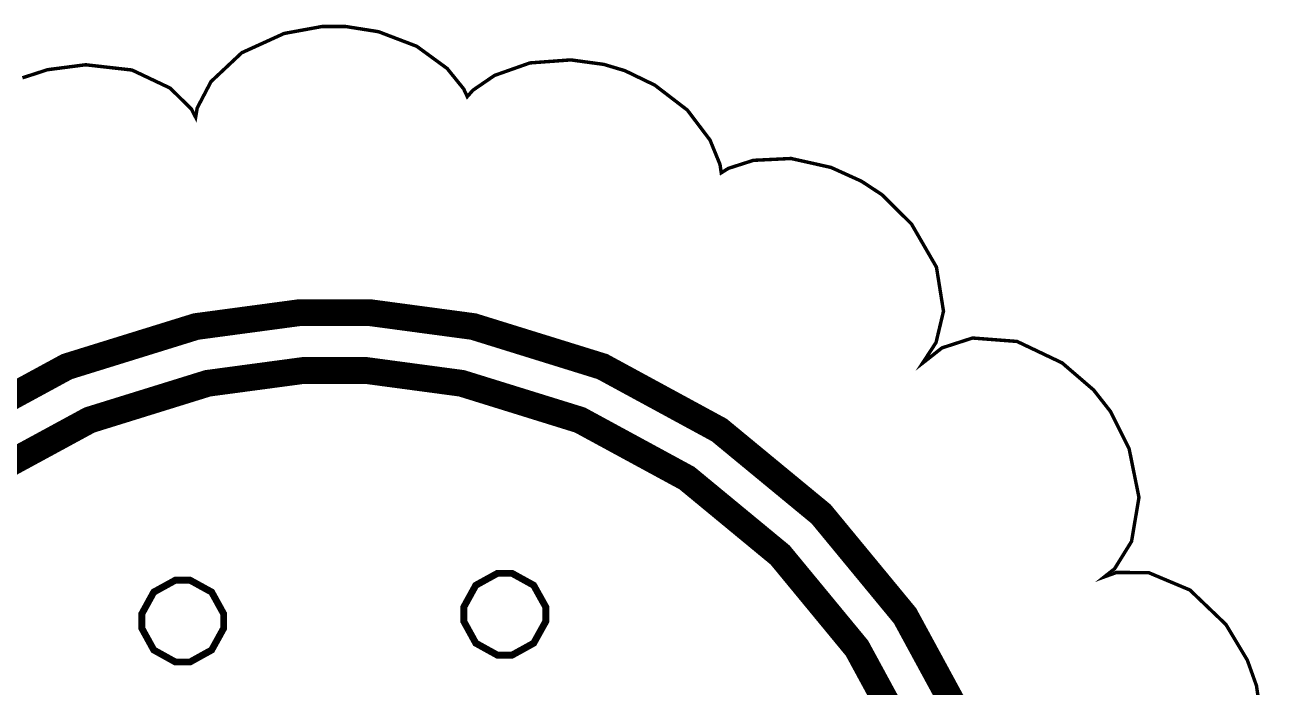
# Model space of a CAD drawing. Extents: x 0.7 to 27.4, y 1.6 to 10.2.
# Drawn here: x 4.814 to 5.772, y 5.939 to 6.451 of the extents above; entities that cross this region are included whole.
import ezdxf

# ---------------------------------------------------------------- set-up
doc = ezdxf.new("R2010")
doc.units = 0
doc.header["$MEASUREMENT"] = 0
doc.layers.add('Layer1', color=50, linetype='Continuous')

msp = doc.modelspace()

# ---------------------------------------------------------------- linework, layer by layer
at = {"color": 0}
for points, const_width in [([(4.81179, 6.40989), (4.82183, 6.41308), (4.83111, 6.41613), (4.86068, 6.41997), (4.89649, 6.4159), (4.92594, 6.40196), (4.94239, 6.38585), (4.94575, 6.37935), (4.94694, 6.38656), (4.95763, 6.40696), (4.98139, 6.42925), (5.01417, 6.44417), (5.04346, 6.44954), (5.05328, 6.44954), (5.05328, 6.44954), (5.06174, 6.44954), (5.08713, 6.44553), (5.11669, 6.43425), (5.14019, 6.4171), (5.15294, 6.40132), (5.15576, 6.39535), (5.1601, 6.40028), (5.17686, 6.41174), (5.20421, 6.42139), (5.23579, 6.42372), (5.26133, 6.42025), (5.26947, 6.41781), (5.27756, 6.41542), (5.30078, 6.40419), (5.3259, 6.38493), (5.34343, 6.36176), (5.35113, 6.34293), (5.35211, 6.33643), (5.35769, 6.3399), (5.37701, 6.34608), (5.40608, 6.3475), (5.43696, 6.3406), (5.46044, 6.32997), (5.46756, 6.32531), (5.47629, 6.31956), (5.49918, 6.29688), (5.5185, 6.26351), (5.52393, 6.22944), (5.51818, 6.20524), (5.51394, 6.19874), (5.51394, 6.19874), (5.51085, 6.19401), (5.50776, 6.18929), (5.50776, 6.18929), (5.50776, 6.18929), (5.51221, 6.19276), (5.51665, 6.19624), (5.51665, 6.19624), (5.52274, 6.20107), (5.54639, 6.20871), (5.58083, 6.20606), (5.61561, 6.18951), (5.64003, 6.16851), (5.64654, 6.16021), (5.653, 6.15196), (5.66743, 6.12321), (5.67507, 6.08544), (5.66932, 6.05143), (5.65619, 6.03028), (5.65012, 6.0255), (5.65012, 6.0255), (5.64833, 6.02408), (5.64833, 6.02408), (5.64833, 6.02408), (5.65044, 6.02485), (5.65044, 6.02485), (5.65776, 6.02746), (5.68261, 6.02729), (5.71446, 6.01389), (5.74229, 5.98725), (5.75885, 5.95964), (5.76243, 5.94971), (5.76594, 5.93983), (5.77056, 5.90799)], 0.00266), ([(5.54329, 5.9036), (5.49425, 5.99393), (5.42931, 6.07264), (5.35058, 6.13758), (5.26025, 6.18664), (5.16043, 6.21761), (5.08003, 6.2284), (5.05328, 6.2284), (5.05328, 6.2284), (5.02647, 6.2284), (4.94607, 6.21761), (4.84625, 6.18664), (4.75592, 6.13758)], 0.02067), ([(5.54329, 5.9036), (5.49425, 5.99393), (5.42931, 6.07264), (5.35058, 6.13758), (5.26025, 6.18664), (5.16043, 6.21761), (5.08003, 6.2284), (5.05328, 6.2284), (5.05328, 6.2284), (5.02647, 6.2284), (4.94607, 6.21761), (4.84625, 6.18664), (4.75592, 6.13758)], 0.02067), ([(5.54329, 5.9036), (5.49425, 5.99393), (5.42931, 6.07264), (5.35058, 6.13758), (5.26025, 6.18664), (5.16043, 6.21761), (5.08003, 6.2284), (5.05328, 6.2284), (5.05328, 6.2284), (5.02647, 6.2284), (4.94607, 6.21761), (4.84625, 6.18664), (4.75592, 6.13758)], 0.02067), ([(5.54329, 5.9036), (5.49425, 5.99393), (5.42931, 6.07264), (5.35058, 6.13758), (5.26025, 6.18664), (5.16043, 6.21761), (5.08003, 6.2284), (5.05328, 6.2284), (5.05328, 6.2284), (5.02647, 6.2284), (4.94607, 6.21761), (4.84625, 6.18664), (4.75592, 6.13758)], 0.02067), ([(5.54329, 5.9036), (5.49425, 5.99393), (5.42931, 6.07264), (5.35058, 6.13758), (5.26025, 6.18664), (5.16043, 6.21761), (5.08003, 6.2284), (5.05328, 6.2284), (5.05328, 6.2284), (5.02647, 6.2284), (4.94607, 6.21761), (4.84625, 6.18664), (4.75592, 6.13758)], 0.02067), ([(5.54329, 5.9036), (5.49425, 5.99393), (5.42931, 6.07264), (5.35058, 6.13758), (5.26025, 6.18664), (5.16043, 6.21761), (5.08003, 6.2284), (5.05328, 6.2284), (5.05328, 6.2284), (5.02647, 6.2284), (4.94607, 6.21761), (4.84625, 6.18664), (4.75592, 6.13758)], 0.02067), ([(5.54329, 5.9036), (5.49425, 5.99393), (5.42931, 6.07264), (5.35058, 6.13758), (5.26025, 6.18664), (5.16043, 6.21761), (5.08003, 6.2284), (5.05328, 6.2284), (5.05328, 6.2284), (5.02647, 6.2284), (4.94607, 6.21761), (4.84625, 6.18664), (4.75592, 6.13758)], 0.02067), ([(5.54329, 5.90354), (5.49425, 5.99393), (5.42931, 6.07264), (5.35058, 6.13758), (5.26025, 6.18664), (5.16043, 6.21761), (5.08003, 6.2284), (5.05328, 6.2284), (5.05328, 6.2284), (5.02647, 6.2284), (4.94607, 6.21761), (4.84625, 6.18664), (4.75592, 6.13758)], 0.02067), ([(5.54329, 5.90354), (5.49425, 5.99393), (5.42931, 6.07264), (5.35058, 6.13758), (5.26025, 6.18664), (5.16043, 6.21761), (5.08003, 6.2284), (5.05328, 6.2284), (5.05328, 6.2284), (5.02647, 6.2284), (4.94607, 6.21761), (4.84625, 6.18664), (4.75592, 6.13758)], 0.02067), ([(5.54329, 5.90354), (5.49425, 5.99387), (5.42931, 6.0726), (5.35058, 6.13753), (5.26025, 6.18658), (5.16043, 6.21756), (5.08003, 6.22835), (5.05328, 6.22835), (5.05328, 6.22835), (5.02647, 6.22835), (4.94607, 6.21756), (4.84625, 6.18658), (4.75592, 6.13753)], 0.02067), ([(5.54329, 5.90354), (5.49425, 5.99387), (5.42931, 6.0726), (5.35058, 6.13753), (5.26025, 6.18658), (5.16043, 6.21756), (5.08003, 6.22835), (5.05328, 6.22835), (5.05328, 6.22835), (5.02647, 6.22835), (4.94607, 6.21756), (4.84625, 6.18658), (4.75592, 6.13753)], 0.02067), ([(5.54329, 5.90354), (5.49425, 5.99387), (5.42931, 6.0726), (5.35058, 6.13753), (5.26025, 6.18658), (5.16043, 6.21756), (5.08003, 6.22835), (5.05328, 6.22835), (5.05328, 6.22835), (5.02647, 6.22835), (4.94607, 6.21756), (4.84625, 6.18658), (4.75592, 6.13753)], 0.02067), ([(5.54329, 5.90354), (5.49425, 5.99387), (5.42931, 6.0726), (5.35058, 6.13753), (5.26025, 6.18658), (5.16043, 6.21756), (5.08003, 6.22835), (5.05328, 6.22835), (5.05328, 6.22835), (5.02647, 6.22835), (4.94607, 6.21756), (4.84625, 6.18658), (4.75592, 6.13753)], 0.02067), ([(5.54329, 5.90354), (5.49425, 5.99387), (5.42931, 6.0726), (5.35058, 6.13753), (5.26025, 6.18658), (5.16043, 6.21756), (5.08003, 6.22835), (5.05328, 6.22835), (5.05328, 6.22835), (5.02647, 6.22835), (4.94607, 6.21756), (4.84625, 6.18658), (4.75592, 6.13753)], 0.02067), ([(5.54329, 5.90354), (5.49425, 5.99387), (5.42931, 6.0726), (5.35058, 6.13753), (5.26025, 6.18658), (5.16043, 6.21756), (5.08003, 6.22835), (5.05328, 6.22835), (5.05328, 6.22835), (5.02647, 6.22835), (4.94607, 6.21756), (4.84625, 6.18658), (4.75592, 6.13753)], 0.02067), ([(5.54329, 5.90354), (5.49425, 5.99387), (5.42931, 6.0726), (5.35058, 6.13753), (5.26025, 6.18658), (5.16043, 6.21756), (5.08003, 6.22835), (5.05328, 6.22835), (5.05328, 6.22835), (5.02647, 6.22835), (4.94607, 6.21756), (4.84625, 6.18658), (4.75592, 6.13753)], 0.02067), ([(5.54329, 5.90354), (5.49425, 5.99387), (5.42931, 6.0726), (5.35058, 6.13753), (5.26025, 6.18658), (5.16043, 6.21756), (5.08003, 6.22835), (5.05328, 6.22835), (5.05328, 6.22835), (5.02647, 6.22835), (4.94607, 6.21756), (4.84625, 6.18658), (4.75592, 6.13753)], 0.02067), ([(5.54329, 5.90354), (5.49425, 5.99387), (5.42931, 6.0726), (5.35058, 6.13753), (5.26025, 6.18658), (5.16043, 6.21756), (5.08003, 6.22835), (5.05328, 6.22835), (5.05328, 6.22835), (5.02647, 6.22835), (4.94607, 6.21756), (4.84625, 6.18658), (4.75592, 6.13753)], 0.02067), ([(5.54329, 5.90354), (5.49425, 5.99387), (5.42931, 6.0726), (5.35058, 6.13753), (5.26025, 6.18658), (5.16043, 6.21756), (5.08003, 6.22835), (5.05328, 6.22835), (5.05328, 6.22835), (5.02647, 6.22835), (4.94607, 6.21756), (4.84625, 6.18658), (4.75592, 6.13753)], 0.02067), ([(5.54329, 5.90354), (5.49425, 5.99387), (5.42931, 6.0726), (5.35058, 6.13753), (5.26025, 6.18658), (5.16043, 6.21756), (5.08003, 6.22835), (5.05328, 6.22835), (5.05328, 6.22835), (5.02647, 6.22835), (4.94607, 6.21756), (4.84625, 6.18658), (4.75592, 6.13753)], 0.02067), ([(5.54329, 5.90354), (5.49425, 5.99387), (5.42931, 6.0726), (5.35058, 6.13753), (5.26025, 6.18658), (5.16043, 6.21756), (5.08003, 6.22835), (5.05328, 6.22835), (5.05328, 6.22835), (5.02647, 6.22835), (4.94607, 6.21756), (4.84625, 6.18658), (4.75592, 6.13753)], 0.02067), ([(5.05328, 6.2284), (5.05328, 6.22835)], 0.02067), ([(5.50201, 5.88618), (5.45708, 5.96892), (5.39763, 6.04096), (5.32557, 6.10042), (5.24283, 6.14535), (5.15142, 6.17372), (5.07781, 6.1836), (5.05328, 6.1836), (5.05328, 6.1836), (5.02869, 6.1836), (4.95508, 6.17372), (4.86367, 6.14535), (4.78093, 6.10042)], 0.02067), ([(5.50201, 5.88618), (5.45708, 5.96892), (5.39763, 6.04096), (5.32557, 6.10042), (5.24283, 6.14535), (5.15142, 6.17372), (5.07781, 6.1836), (5.05328, 6.1836), (5.05328, 6.1836), (5.02869, 6.1836), (4.95508, 6.17372), (4.86367, 6.14535), (4.78093, 6.10042)], 0.02067), ([(5.50201, 5.88618), (5.45708, 5.96892), (5.39763, 6.04096), (5.32557, 6.10042), (5.24283, 6.14535), (5.15142, 6.17372), (5.07781, 6.1836), (5.05328, 6.1836), (5.05328, 6.1836), (5.02869, 6.1836), (4.95508, 6.17372), (4.86367, 6.14535), (4.78093, 6.10042)], 0.02067), ([(5.50201, 5.88612), (5.45708, 5.96886), (5.39763, 6.04096), (5.32557, 6.10042), (5.24283, 6.14535), (5.15142, 6.17372), (5.07781, 6.1836), (5.05328, 6.1836), (5.05328, 6.1836), (5.02869, 6.1836), (4.95508, 6.17372), (4.86367, 6.14535), (4.78093, 6.10042)], 0.02067), ([(5.50201, 5.88612), (5.45708, 5.96886), (5.39763, 6.04096), (5.32557, 6.10042), (5.24283, 6.14535), (5.15142, 6.17372), (5.07781, 6.1836), (5.05328, 6.1836), (5.05328, 6.1836), (5.02869, 6.1836), (4.95508, 6.17372), (4.86367, 6.14535), (4.78093, 6.10042)], 0.02067), ([(5.50201, 5.88612), (5.45708, 5.96886), (5.39763, 6.04096), (5.32557, 6.10042), (5.24283, 6.14535), (5.15142, 6.17372), (5.07781, 6.1836), (5.05328, 6.1836), (5.05328, 6.1836), (5.02869, 6.1836), (4.95508, 6.17372), (4.86367, 6.14535), (4.78093, 6.10042)], 0.02067), ([(5.50201, 5.88612), (5.45708, 5.96886), (5.39763, 6.04096), (5.32557, 6.10042), (5.24283, 6.14535), (5.15142, 6.17372), (5.07781, 6.1836), (5.05328, 6.1836), (5.05328, 6.1836), (5.02869, 6.1836), (4.95508, 6.17372), (4.86367, 6.14535), (4.78093, 6.10042)], 0.02067), ([(5.50201, 5.88612), (5.45708, 5.96886), (5.39763, 6.04096), (5.32557, 6.10042), (5.24283, 6.14535), (5.15142, 6.17372), (5.07781, 6.1836), (5.05328, 6.1836), (5.05328, 6.1836), (5.02869, 6.1836), (4.95508, 6.17372), (4.86367, 6.14535), (4.78093, 6.10042)], 0.02067), ([(5.50201, 5.88612), (5.45708, 5.96886), (5.39763, 6.04096), (5.32557, 6.10042), (5.24283, 6.14535), (5.15142, 6.17372), (5.07781, 6.1836), (5.05328, 6.1836), (5.05328, 6.1836), (5.02869, 6.1836), (4.95508, 6.17372), (4.86367, 6.14535), (4.78093, 6.10042)], 0.02067), ([(5.50201, 5.88612), (5.45708, 5.96886), (5.39763, 6.04096), (5.32557, 6.10042), (5.24283, 6.14535), (5.15142, 6.17372), (5.07781, 6.1836), (5.05328, 6.1836), (5.05328, 6.1836), (5.02869, 6.1836), (4.95508, 6.17372), (4.86367, 6.14535), (4.78093, 6.10042)], 0.02067), ([(5.50201, 5.88612), (5.45708, 5.96886), (5.39763, 6.04096), (5.32557, 6.10042), (5.24283, 6.14535), (5.15142, 6.17372), (5.07781, 6.1836), (5.05328, 6.1836), (5.05328, 6.1836), (5.02869, 6.1836), (4.95508, 6.17372), (4.86367, 6.14535), (4.78093, 6.10042)], 0.02067), ([(5.50201, 5.88612), (5.45708, 5.96886), (5.39763, 6.04096), (5.32557, 6.10042), (5.24283, 6.14535), (5.15142, 6.17372), (5.07781, 6.1836), (5.05328, 6.1836), (5.05328, 6.1836), (5.02869, 6.1836), (4.95508, 6.17372), (4.86367, 6.14535), (4.78093, 6.10042)], 0.02067), ([(5.50201, 5.88612), (5.45708, 5.96886), (5.39763, 6.04096), (5.32557, 6.10042), (5.24283, 6.14535), (5.15142, 6.17372), (5.07781, 6.1836), (5.05328, 6.1836), (5.05328, 6.1836), (5.02869, 6.1836), (4.95508, 6.17372), (4.86367, 6.14535), (4.78093, 6.10042)], 0.02067), ([(5.50201, 5.88612), (5.45708, 5.96886), (5.39763, 6.04096), (5.32557, 6.10042), (5.24283, 6.14535), (5.15142, 6.17372), (5.07781, 6.1836), (5.05328, 6.1836), (5.05328, 6.1836), (5.02869, 6.1836), (4.95508, 6.17372), (4.86367, 6.14535), (4.78093, 6.10042)], 0.02067), ([(5.50201, 5.88612), (5.45708, 5.96886), (5.39763, 6.0409), (5.32557, 6.10037), (5.24283, 6.14529), (5.15142, 6.17367), (5.07781, 6.18354), (5.05328, 6.18354), (5.05328, 6.18354), (5.02869, 6.18354), (4.95508, 6.17367), (4.86367, 6.14529), (4.78093, 6.10037)], 0.02067), ([(5.50201, 5.88612), (5.45708, 5.96886), (5.39763, 6.0409), (5.32557, 6.10037), (5.24283, 6.14529), (5.15142, 6.17367), (5.07781, 6.18354), (5.05328, 6.18354), (5.05328, 6.18354), (5.02869, 6.18354), (4.95508, 6.17367), (4.86367, 6.14529), (4.78093, 6.10037)], 0.02067), ([(5.50201, 5.88612), (5.45708, 5.96886), (5.39763, 6.0409), (5.32557, 6.10037), (5.24283, 6.14529), (5.15142, 6.17367), (5.07781, 6.18354), (5.05328, 6.18354), (5.05328, 6.18354), (5.02869, 6.18354), (4.95508, 6.17367), (4.86367, 6.14529), (4.78093, 6.10037)], 0.02067), ([(5.50201, 5.88612), (5.45708, 5.96886), (5.39763, 6.0409), (5.32557, 6.10037), (5.24283, 6.14529), (5.15142, 6.17367), (5.07781, 6.18354), (5.05328, 6.18354), (5.05328, 6.18354), (5.02869, 6.18354), (4.95508, 6.17367), (4.86367, 6.14529), (4.78093, 6.10037)], 0.02067), ([(5.50201, 5.88607), (5.45708, 5.96881), (5.39763, 6.0409), (5.32557, 6.10037), (5.24283, 6.14529), (5.15142, 6.17367), (5.07781, 6.18354), (5.05328, 6.18354), (5.05328, 6.18354), (5.02869, 6.18354), (4.95508, 6.17367), (4.86367, 6.14529), (4.78093, 6.10037)], 0.02067), ([(5.50201, 5.88607), (5.45708, 5.96881), (5.39763, 6.0409), (5.32557, 6.10037), (5.24283, 6.14529), (5.15142, 6.17367), (5.07781, 6.18354), (5.05328, 6.18354), (5.05328, 6.18354), (5.02869, 6.18354), (4.95508, 6.17367), (4.86367, 6.14529), (4.78093, 6.10037)], 0.02067), ([(5.50201, 5.88607), (5.45708, 5.96881), (5.39763, 6.0409), (5.32557, 6.10037), (5.24283, 6.14529), (5.15142, 6.17367), (5.07781, 6.18354), (5.05328, 6.18354), (5.05328, 6.18354), (5.02869, 6.18354), (4.95508, 6.17367), (4.86367, 6.14529), (4.78093, 6.10037)], 0.02067), ([(5.05328, 6.1836), (5.05328, 6.18354)], 0.02067)]:
    msp.add_lwpolyline(points, dxfattribs=dict(at, const_width=const_width))
at = {"color": 0, "const_width": 0.02067}
for points in [[(5.05328, 6.2284), (5.05328, 6.22835), (5.05328, 6.2284)], [(5.05328, 6.1836), (5.05328, 6.18354), (5.05328, 6.1836)]]:
    msp.add_lwpolyline(points, close=True, dxfattribs=at)
at = {"layer": 'Layer1', "color": 250, "const_width": 0.02067}
for points in [[(5.05328, 6.2284), (5.05328, 6.22835)], [(5.05328, 6.1836), (5.05328, 6.18354)]]:
    msp.add_lwpolyline(points, dxfattribs=at)
for points in [[(5.05328, 6.2284), (5.05328, 6.22835), (5.05328, 6.2284)], [(5.05328, 6.1836), (5.05328, 6.18354), (5.05328, 6.1836)]]:
    msp.add_lwpolyline(points, close=True, dxfattribs=at)
at = {"layer": 'Layer1', "color": 2, "const_width": 0.00531}
for points in [[(5.18474, 6.02681), (5.1791, 6.02681), (5.16233, 6.01758), (5.1531, 6.00082), (5.1531, 5.99517), (5.1531, 5.98958), (5.16233, 5.97282), (5.1791, 5.96354), (5.18474, 5.96354), (5.19032, 5.96354), (5.20708, 5.97282), (5.21642, 5.98958), (5.21642, 5.99517), (5.21642, 6.00082), (5.20708, 6.01758), (5.19032, 6.02681), (5.18474, 6.02681)], [(5.18474, 6.02681), (5.1791, 6.02681), (5.16233, 6.01758), (5.1531, 6.00082), (5.1531, 5.99517), (5.1531, 5.98958), (5.16233, 5.97276), (5.1791, 5.96349), (5.18474, 5.96349), (5.19032, 5.96349), (5.20708, 5.97276), (5.21642, 5.98958), (5.21642, 5.99517), (5.21642, 6.00082), (5.20708, 6.01758), (5.19032, 6.02681), (5.18474, 6.02681)], [(5.18474, 6.02681), (5.1791, 6.02681), (5.16233, 6.01758), (5.1531, 6.00082), (5.1531, 5.99517), (5.1531, 5.98958), (5.16233, 5.97276), (5.1791, 5.96349), (5.18474, 5.96349), (5.19032, 5.96349), (5.20708, 5.97276), (5.21642, 5.98958), (5.21642, 5.99517), (5.21642, 6.00082), (5.20708, 6.01758), (5.19032, 6.02681), (5.18474, 6.02681)], [(5.18474, 6.02681), (5.1791, 6.02681), (5.16233, 6.01758), (5.1531, 6.00082), (5.1531, 5.99517), (5.1531, 5.98958), (5.16233, 5.97276), (5.1791, 5.96349), (5.18474, 5.96349), (5.19032, 5.96349), (5.20708, 5.97276), (5.21642, 5.98958), (5.21642, 5.99517), (5.21642, 6.00082), (5.20708, 6.01758), (5.19032, 6.02681), (5.18474, 6.02681)], [(5.18474, 6.02681), (5.1791, 6.02681), (5.16233, 6.01758), (5.1531, 6.00082), (5.1531, 5.99517), (5.1531, 5.98958), (5.16233, 5.97276), (5.1791, 5.96349), (5.18474, 5.96349), (5.19032, 5.96349), (5.20708, 5.97276), (5.21642, 5.98958), (5.21642, 5.99517), (5.21642, 6.00082), (5.20708, 6.01758), (5.19032, 6.02681), (5.18474, 6.02681)], [(5.18474, 6.02681), (5.1791, 6.02681), (5.16233, 6.01758), (5.1531, 6.00082), (5.1531, 5.99517), (5.1531, 5.98958), (5.16233, 5.97276), (5.1791, 5.96349), (5.18474, 5.96349), (5.19032, 5.96349), (5.20708, 5.97276), (5.21642, 5.98958), (5.21642, 5.99517), (5.21642, 6.00082), (5.20708, 6.01758), (5.19032, 6.02681), (5.18474, 6.02681)], [(5.18474, 6.02681), (5.1791, 6.02681), (5.16233, 6.01758), (5.1531, 6.00082), (5.1531, 5.99517), (5.1531, 5.98958), (5.16233, 5.97276), (5.1791, 5.96349), (5.18474, 5.96349), (5.19032, 5.96349), (5.20708, 5.97276), (5.21642, 5.98958), (5.21642, 5.99517), (5.21642, 6.00082), (5.20708, 6.01758), (5.19032, 6.02681), (5.18474, 6.02681)], [(5.18474, 6.02681), (5.1791, 6.02681), (5.16233, 6.01758), (5.1531, 6.00082), (5.1531, 5.99517), (5.1531, 5.98958), (5.16233, 5.97276), (5.1791, 5.96349), (5.18474, 5.96349), (5.19032, 5.96349), (5.20708, 5.97276), (5.21642, 5.98958), (5.21642, 5.99517), (5.21642, 6.00082), (5.20708, 6.01758), (5.19032, 6.02681), (5.18474, 6.02681)], [(5.18474, 6.02681), (5.1791, 6.02681), (5.16233, 6.01758), (5.1531, 6.00082), (5.1531, 5.99517), (5.1531, 5.98958), (5.16233, 5.97276), (5.1791, 5.96349), (5.18474, 5.96349), (5.19032, 5.96349), (5.20708, 5.97276), (5.21642, 5.98958), (5.21642, 5.99517), (5.21642, 6.00082), (5.20708, 6.01758), (5.19032, 6.02681), (5.18474, 6.02681)], [(5.18474, 6.02681), (5.1791, 6.02681), (5.16233, 6.01758), (5.1531, 6.00082), (5.1531, 5.99517), (5.1531, 5.98958), (5.16233, 5.97276), (5.1791, 5.96349), (5.18474, 5.96349), (5.19032, 5.96349), (5.20708, 5.97276), (5.21642, 5.98958), (5.21642, 5.99517), (5.21642, 6.00082), (5.20708, 6.01758), (5.19032, 6.02681), (5.18474, 6.02681)], [(5.18474, 6.02681), (5.1791, 6.02681), (5.16233, 6.01758), (5.1531, 6.00082), (5.1531, 5.99517), (5.1531, 5.98958), (5.16233, 5.97276), (5.1791, 5.96349), (5.18474, 5.96349), (5.19032, 5.96349), (5.20708, 5.97276), (5.21642, 5.98958), (5.21642, 5.99517), (5.21642, 6.00082), (5.20708, 6.01758), (5.19032, 6.02681), (5.18474, 6.02681)], [(5.18474, 6.02681), (5.1791, 6.02681), (5.16233, 6.01758), (5.1531, 6.00082), (5.1531, 5.99517), (5.1531, 5.98958), (5.16233, 5.97276), (5.1791, 5.96349), (5.18474, 5.96349), (5.19032, 5.96349), (5.20708, 5.97276), (5.21642, 5.98958), (5.21642, 5.99517), (5.21642, 6.00082), (5.20708, 6.01758), (5.19032, 6.02681), (5.18474, 6.02681)], [(5.18474, 6.02681), (5.1791, 6.02681), (5.16233, 6.01758), (5.1531, 6.00076), (5.1531, 5.99511), (5.1531, 5.98953), (5.16233, 5.97276), (5.1791, 5.96349), (5.18474, 5.96349), (5.19032, 5.96349), (5.20708, 5.97276), (5.21642, 5.98953), (5.21642, 5.99511), (5.21642, 6.00076), (5.20708, 6.01758), (5.19032, 6.02681), (5.18474, 6.02681)], [(5.18474, 6.02681), (5.1791, 6.02681), (5.16233, 6.01758), (5.1531, 6.00076), (5.1531, 5.99511), (5.1531, 5.98953), (5.16233, 5.97276), (5.1791, 5.96349), (5.18474, 5.96349), (5.19032, 5.96349), (5.20708, 5.97276), (5.21642, 5.98953), (5.21642, 5.99511), (5.21642, 6.00076), (5.20708, 6.01758), (5.19032, 6.02681), (5.18474, 6.02681)], [(5.18474, 6.02681), (5.1791, 6.02681), (5.16233, 6.01758), (5.1531, 6.00076), (5.1531, 5.99511), (5.1531, 5.98953), (5.16233, 5.97276), (5.1791, 5.96349), (5.18474, 5.96349), (5.19032, 5.96349), (5.20708, 5.97276), (5.21642, 5.98953), (5.21642, 5.99511), (5.21642, 6.00076), (5.20708, 6.01758), (5.19032, 6.02681), (5.18474, 6.02681)], [(5.18474, 6.02681), (5.1791, 6.02681), (5.16233, 6.01758), (5.1531, 6.00076), (5.1531, 5.99511), (5.1531, 5.98953), (5.16233, 5.97276), (5.1791, 5.96349), (5.18474, 5.96349), (5.19032, 5.96349), (5.20708, 5.97276), (5.21642, 5.98953), (5.21642, 5.99511), (5.21642, 6.00076), (5.20708, 6.01758), (5.19032, 6.02681), (5.18474, 6.02681)], [(5.18474, 6.02681), (5.1791, 6.02681), (5.16233, 6.01758), (5.1531, 6.00076), (5.1531, 5.99511), (5.1531, 5.98953), (5.16233, 5.97276), (5.1791, 5.96349), (5.18474, 5.96349), (5.19032, 5.96349), (5.20708, 5.97276), (5.21642, 5.98953), (5.21642, 5.99511), (5.21642, 6.00076), (5.20708, 6.01758), (5.19032, 6.02681), (5.18474, 6.02681)], [(5.18474, 6.02681), (5.1791, 6.02681), (5.16233, 6.01758), (5.1531, 6.00076), (5.1531, 5.99511), (5.1531, 5.98953), (5.16233, 5.97276), (5.1791, 5.96349), (5.18474, 5.96349), (5.19032, 5.96349), (5.20708, 5.97276), (5.21642, 5.98953), (5.21642, 5.99511), (5.21642, 6.00076), (5.20708, 6.01758), (5.19032, 6.02681), (5.18474, 6.02681)], [(5.18474, 6.02681), (5.1791, 6.02681), (5.16233, 6.01758), (5.1531, 6.00076), (5.1531, 5.99511), (5.1531, 5.98953), (5.16233, 5.97276), (5.1791, 5.96349), (5.18474, 5.96349), (5.19032, 5.96349), (5.20708, 5.97276), (5.21642, 5.98953), (5.21642, 5.99511), (5.21642, 6.00076), (5.20708, 6.01758), (5.19032, 6.02681), (5.18474, 6.02681)], [(5.18474, 6.02681), (5.1791, 6.02681), (5.16233, 6.01758), (5.1531, 6.00076), (5.1531, 5.99511), (5.1531, 5.98953), (5.16233, 5.97276), (5.1791, 5.96349), (5.18474, 5.96349), (5.19032, 5.96349), (5.20708, 5.97276), (5.21642, 5.98953), (5.21642, 5.99511), (5.21642, 6.00076), (5.20708, 6.01758), (5.19032, 6.02681), (5.18474, 6.02681)], [(5.18474, 6.02681), (5.1791, 6.02681), (5.16233, 6.01753), (5.1531, 6.00076), (5.1531, 5.99511), (5.1531, 5.98953), (5.16233, 5.97276), (5.1791, 5.96349), (5.18474, 5.96349), (5.19032, 5.96349), (5.20708, 5.97276), (5.21642, 5.98953), (5.21642, 5.99511), (5.21642, 6.00076), (5.20708, 6.01753), (5.19032, 6.02681), (5.18474, 6.02681)], [(4.93576, 6.02154), (4.93012, 6.02154), (4.91336, 6.01232), (4.90414, 5.9955), (4.90414, 5.98986), (4.90414, 5.98426), (4.91336, 5.9675), (4.93012, 5.95822), (4.93576, 5.95822), (4.94135, 5.95822), (4.95811, 5.9675), (4.96739, 5.98426), (4.96739, 5.98986), (4.96739, 5.9955), (4.95811, 6.01232), (4.94135, 6.02154), (4.93576, 6.02154)], [(4.93576, 6.02154), (4.93012, 6.02154), (4.91336, 6.01226), (4.90414, 5.9955), (4.90414, 5.98986), (4.90414, 5.98426), (4.91336, 5.9675), (4.93012, 5.95822), (4.93576, 5.95822), (4.94135, 5.95822), (4.95811, 5.9675), (4.96739, 5.98426), (4.96739, 5.98986), (4.96739, 5.9955), (4.95811, 6.01226), (4.94135, 6.02154), (4.93576, 6.02154)], [(4.93576, 6.02154), (4.93012, 6.02154), (4.91336, 6.01226), (4.90414, 5.9955), (4.90414, 5.98986), (4.90414, 5.98426), (4.91336, 5.9675), (4.93012, 5.95822), (4.93576, 5.95822), (4.94135, 5.95822), (4.95811, 5.9675), (4.96739, 5.98426), (4.96739, 5.98986), (4.96739, 5.9955), (4.95811, 6.01226), (4.94135, 6.02154), (4.93576, 6.02154)], [(4.93576, 6.02154), (4.93012, 6.02154), (4.91336, 6.01226), (4.90414, 5.9955), (4.90414, 5.98986), (4.90414, 5.98426), (4.91336, 5.9675), (4.93012, 5.95822), (4.93576, 5.95822), (4.94135, 5.95822), (4.95811, 5.9675), (4.96739, 5.98426), (4.96739, 5.98986), (4.96739, 5.9955), (4.95811, 6.01226), (4.94135, 6.02154), (4.93576, 6.02154)], [(4.93576, 6.02154), (4.93012, 6.02154), (4.91336, 6.01226), (4.90414, 5.9955), (4.90414, 5.98986), (4.90414, 5.98426), (4.91336, 5.9675), (4.93012, 5.95822), (4.93576, 5.95822), (4.94135, 5.95822), (4.95811, 5.9675), (4.96739, 5.98426), (4.96739, 5.98986), (4.96739, 5.9955), (4.95811, 6.01226), (4.94135, 6.02154), (4.93576, 6.02154)], [(4.93576, 6.02149), (4.93012, 6.02149), (4.91336, 6.01226), (4.90414, 5.9955), (4.90414, 5.98986), (4.90414, 5.98426), (4.91336, 5.9675), (4.93012, 5.95822), (4.93576, 5.95822), (4.94135, 5.95822), (4.95811, 5.9675), (4.96739, 5.98426), (4.96739, 5.98986), (4.96739, 5.9955), (4.95811, 6.01226), (4.94135, 6.02149), (4.93576, 6.02149)], [(4.93576, 6.02149), (4.93012, 6.02149), (4.91336, 6.01226), (4.90414, 5.9955), (4.90414, 5.98986), (4.90414, 5.98426), (4.91336, 5.9675), (4.93012, 5.95822), (4.93576, 5.95822), (4.94135, 5.95822), (4.95811, 5.9675), (4.96739, 5.98426), (4.96739, 5.98986), (4.96739, 5.9955), (4.95811, 6.01226), (4.94135, 6.02149), (4.93576, 6.02149)], [(4.93576, 6.02149), (4.93012, 6.02149), (4.91336, 6.01226), (4.90414, 5.9955), (4.90414, 5.98986), (4.90414, 5.98426), (4.91336, 5.9675), (4.93012, 5.95822), (4.93576, 5.95822), (4.94135, 5.95822), (4.95811, 5.9675), (4.96739, 5.98426), (4.96739, 5.98986), (4.96739, 5.9955), (4.95811, 6.01226), (4.94135, 6.02149), (4.93576, 6.02149)], [(4.93576, 6.02149), (4.93012, 6.02149), (4.91336, 6.01226), (4.90414, 5.9955), (4.90414, 5.98986), (4.90414, 5.98426), (4.91336, 5.9675), (4.93012, 5.95822), (4.93576, 5.95822), (4.94135, 5.95822), (4.95811, 5.9675), (4.96739, 5.98426), (4.96739, 5.98986), (4.96739, 5.9955), (4.95811, 6.01226), (4.94135, 6.02149), (4.93576, 6.02149)], [(4.93576, 6.02149), (4.93012, 6.02149), (4.91336, 6.01226), (4.90414, 5.9955), (4.90414, 5.98986), (4.90414, 5.98426), (4.91336, 5.9675), (4.93012, 5.95822), (4.93576, 5.95822), (4.94135, 5.95822), (4.95811, 5.9675), (4.96739, 5.98426), (4.96739, 5.98986), (4.96739, 5.9955), (4.95811, 6.01226), (4.94135, 6.02149), (4.93576, 6.02149)], [(4.93576, 6.02149), (4.93012, 6.02149), (4.91336, 6.01226), (4.90414, 5.9955), (4.90414, 5.98986), (4.90414, 5.98426), (4.91336, 5.9675), (4.93012, 5.95822), (4.93576, 5.95822), (4.94135, 5.95822), (4.95811, 5.9675), (4.96739, 5.98426), (4.96739, 5.98986), (4.96739, 5.9955), (4.95811, 6.01226), (4.94135, 6.02149), (4.93576, 6.02149)], [(4.93576, 6.02149), (4.93012, 6.02149), (4.91336, 6.01226), (4.90414, 5.9955), (4.90414, 5.98986), (4.90414, 5.98426), (4.91336, 5.9675), (4.93012, 5.95822), (4.93576, 5.95822), (4.94135, 5.95822), (4.95811, 5.9675), (4.96739, 5.98426), (4.96739, 5.98986), (4.96739, 5.9955), (4.95811, 6.01226), (4.94135, 6.02149), (4.93576, 6.02149)], [(4.93576, 6.02149), (4.93012, 6.02149), (4.91336, 6.01226), (4.90414, 5.9955), (4.90414, 5.98986), (4.90414, 5.98426), (4.91336, 5.9675), (4.93012, 5.95822), (4.93576, 5.95822), (4.94135, 5.95822), (4.95811, 5.9675), (4.96739, 5.98426), (4.96739, 5.98986), (4.96739, 5.9955), (4.95811, 6.01226), (4.94135, 6.02149), (4.93576, 6.02149)], [(4.93576, 6.02149), (4.93012, 6.02149), (4.91336, 6.01226), (4.90414, 5.9955), (4.90414, 5.98986), (4.90414, 5.98426), (4.91336, 5.9675), (4.93012, 5.95822), (4.93576, 5.95822), (4.94135, 5.95822), (4.95811, 5.9675), (4.96739, 5.98426), (4.96739, 5.98986), (4.96739, 5.9955), (4.95811, 6.01226), (4.94135, 6.02149), (4.93576, 6.02149)], [(4.93576, 6.02149), (4.93012, 6.02149), (4.91336, 6.01226), (4.90414, 5.9955), (4.90414, 5.98986), (4.90414, 5.98426), (4.91336, 5.9675), (4.93012, 5.95822), (4.93576, 5.95822), (4.94135, 5.95822), (4.95811, 5.9675), (4.96739, 5.98426), (4.96739, 5.98986), (4.96739, 5.9955), (4.95811, 6.01226), (4.94135, 6.02149), (4.93576, 6.02149)], [(4.93576, 6.02149), (4.93012, 6.02149), (4.91336, 6.01226), (4.90414, 5.9955), (4.90414, 5.98986), (4.90414, 5.98426), (4.91336, 5.9675), (4.93012, 5.95822), (4.93576, 5.95822), (4.94135, 5.95822), (4.95811, 5.9675), (4.96739, 5.98426), (4.96739, 5.98986), (4.96739, 5.9955), (4.95811, 6.01226), (4.94135, 6.02149), (4.93576, 6.02149)], [(4.93576, 6.02149), (4.93012, 6.02149), (4.91336, 6.01226), (4.90414, 5.9955), (4.90414, 5.98986), (4.90414, 5.98426), (4.91336, 5.9675), (4.93012, 5.95822), (4.93576, 5.95822), (4.94135, 5.95822), (4.95811, 5.9675), (4.96739, 5.98426), (4.96739, 5.98986), (4.96739, 5.9955), (4.95811, 6.01226), (4.94135, 6.02149), (4.93576, 6.02149)], [(4.93576, 6.02149), (4.93012, 6.02149), (4.91336, 6.01226), (4.90414, 5.9955), (4.90414, 5.98986), (4.90414, 5.98426), (4.91336, 5.9675), (4.93012, 5.95822), (4.93576, 5.95822), (4.94135, 5.95822), (4.95811, 5.9675), (4.96739, 5.98426), (4.96739, 5.98986), (4.96739, 5.9955), (4.95811, 6.01226), (4.94135, 6.02149), (4.93576, 6.02149)], [(4.93576, 6.02149), (4.93012, 6.02149), (4.91336, 6.01226), (4.90414, 5.9955), (4.90414, 5.98986), (4.90414, 5.98426), (4.91336, 5.9675), (4.93012, 5.95822), (4.93576, 5.95822), (4.94135, 5.95822), (4.95811, 5.9675), (4.96739, 5.98426), (4.96739, 5.98986), (4.96739, 5.9955), (4.95811, 6.01226), (4.94135, 6.02149), (4.93576, 6.02149)], [(4.93576, 6.02149), (4.93012, 6.02149), (4.91336, 6.01226), (4.90414, 5.9955), (4.90414, 5.98986), (4.90414, 5.98426), (4.91336, 5.9675), (4.93012, 5.95822), (4.93576, 5.95822), (4.94135, 5.95822), (4.95811, 5.9675), (4.96739, 5.98426), (4.96739, 5.98986), (4.96739, 5.9955), (4.95811, 6.01226), (4.94135, 6.02149), (4.93576, 6.02149)], [(4.93576, 6.02149), (4.93012, 6.02149), (4.91336, 6.01226), (4.90414, 5.9955), (4.90414, 5.98986), (4.90414, 5.98426), (4.91336, 5.9675), (4.93012, 5.95822), (4.93576, 5.95822), (4.94135, 5.95822), (4.95811, 5.9675), (4.96739, 5.98426), (4.96739, 5.98986), (4.96739, 5.9955), (4.95811, 6.01226), (4.94135, 6.02149), (4.93576, 6.02149)], [(4.93576, 6.02154), (4.93576, 6.02149), (4.93576, 6.02154)]]:
    msp.add_lwpolyline(points, close=True, dxfattribs=at)
for points in [[(4.93576, 6.02154), (4.93576, 6.02149)], [(5.1531, 5.99517), (5.1531, 5.99511)], [(5.21642, 5.99517), (5.21642, 5.99511)]]:
    msp.add_lwpolyline(points, dxfattribs=at)

doc.saveas('drawing.dxf')
